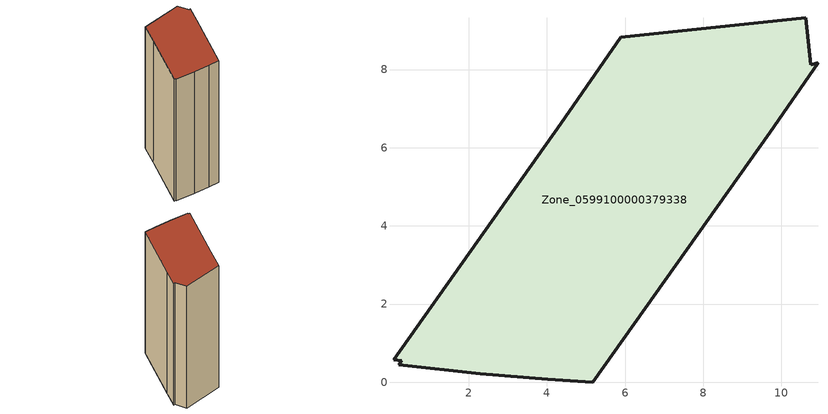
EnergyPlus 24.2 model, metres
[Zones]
Zone_0599100000379338
 floor ground (C_G): 0.07,0.57 4.35,6.61 5.89,8.82 10.62,9.32 10.75,8.13 10.94,8.18 9.7,6.38 5.17,0 4.02,0.07 2.29,0.21 0.21,0.45 0.28,0.55 z3.19
 wall outside (C_F): 2.29,0.21 4.02,0.07 5.17,0 9.7,6.38 10.94,8.18 10.75,8.13 10.62,9.32 5.89,8.82 4.35,6.61 0.07,0.57 0.28,0.55 0.21,0.45 2.29,0.21 z3.19:14.74
 roof outside (C_R): 0.21,0.45 2.29,0.21 4.02,0.07 5.17,0 9.7,6.38 10.94,8.18 10.75,8.13 10.62,9.32 5.89,8.82 4.35,6.61 0.07,0.57 0.28,0.55 z14.74
[BUILDING]
Pand.0599100000379338: North Axis=0; Terrain=City; Loads Convergence Tolerance Value=0.04; Temperature Convergence Tolerance Value=0.4; Solar Distribution=FullExterior; Maximum Number of Warmup Days=25; Minimum Number of Warmup Days=1
[Site:Location]
Rotterdam.The.Hague.AP_ZH_NLD Design_Conditions: Latitude=51.96; Longitude=4.45; Time Zone=1; Elevation=-4.5
[SITE:GROUNDTEMPERATURE:BUILDINGSURFACE]
18, 18, 18, 18, 18, 18, 18, 18, 18, 18, 18, 18
[MATERIAL] Thermal Absorptance=0.9; Solar Absorptance=0.7; Visible Absorptance=0.7
Name | Roughness | Thickness | Conductivity | Density | Specific Heat
G.TI.1992-2005 | MediumSmooth | 0.15 | 0.06 | 540 | 1210
F.TI.1992-2005 | Rough | 0.3 | 0.12 | 1920 | 840
R.TI.1992-2005 | MediumRough | 0.2 | 0.08 | 1500 | 1000
[CONSTRUCTION]
C_G: G.TI.1992-2005
C_F: F.TI.1992-2005
C_R: R.TI.1992-2005
[ZONE]
Zone_0599100000379338: Type=1; Multiplier=1; Ceiling Height=Autocalculate; Volume=Autocalculate; Floor Area=autocalculate; Part of Total Floor Area=Yes
[ZONEINFILTRATION:DESIGNFLOWRATE]
Infil_Zone_0599100000379338: Zone or ZoneList or Space or SpaceList=Zone_0599100000379338; Schedule=AlwaysOn; Design Flow Rate Calculation Method=Flow/Area; Flow Rate per Floor Area=0.0015; Constant Term Coefficient=1; Temperature Term Coefficient=0; Velocity Term Coefficient=0; Velocity Squared Term Coefficient=0
[HVACTEMPLATE:ZONE:IDEALLOADSAIRSYSTEM]
Zone_0599100000379338: Maximum Heating Supply Air Temperature=50; Minimum Cooling Supply Air Temperature=13; Maximum Heating Supply Air Humidity Ratio=0.0156; Minimum Cooling Supply Air Humidity Ratio=0.0077; Heating Limit=NoLimit; Cooling Limit=NoLimit; Dehumidification Control Type=ConstantSensibleHeatRatio; Cooling Sensible Heat Ratio=0.7; Dehumidification Setpoint=60; Humidification Control Type=None; Humidification Setpoint=30; Outdoor Air Method=None; Outdoor Air Flow Rate per Person=0.00944; Outdoor Air Flow Rate per Zone Floor Area=0; Outdoor Air Flow Rate per Zone=0; Demand Controlled Ventilation Type=None; Outdoor Air Economizer Type=NoEconomizer; Heat Recovery Type=None; Sensible Heat Recovery Effectiveness=0.7; Latent Heat Recovery Effectiveness=0.65
[ZONECONTROL:THERMOSTAT]
ThermostatControl_Zone_0599100000379338: Zone or ZoneList=Zone_0599100000379338; Control Type Schedule=DualSetpointControlType; Control 1=Thermostat_Zone_0599100000379338; Temperature Difference Between Cutout And Setpoint=0
[THERMOSTATSETPOINT:DUALSETPOINT]
Thermostat_Zone_0599100000379338: Heating Setpoint Temperature Schedule=HeatingSetpoint_Zone_0599100000379338; Cooling Setpoint Temperature Schedule=CoolingSetpoint_Zone_0599100000379338
[SCHEDULE:COMPACT]
HeatingSetpoint_Zone_0599100000379338: Through: 12/31, For: AllDays, Until: 24:00, 21
CoolingSetpoint_Zone_0599100000379338: Through: 12/31, For: AllDays, Until: 24:00, 24
DualSetpointControlType: Through: 12/31, For: AllDays, Until: 24:00, 4
AlwaysOn: Through: 12/31, For: AllDays, Until: 24:00, 1
